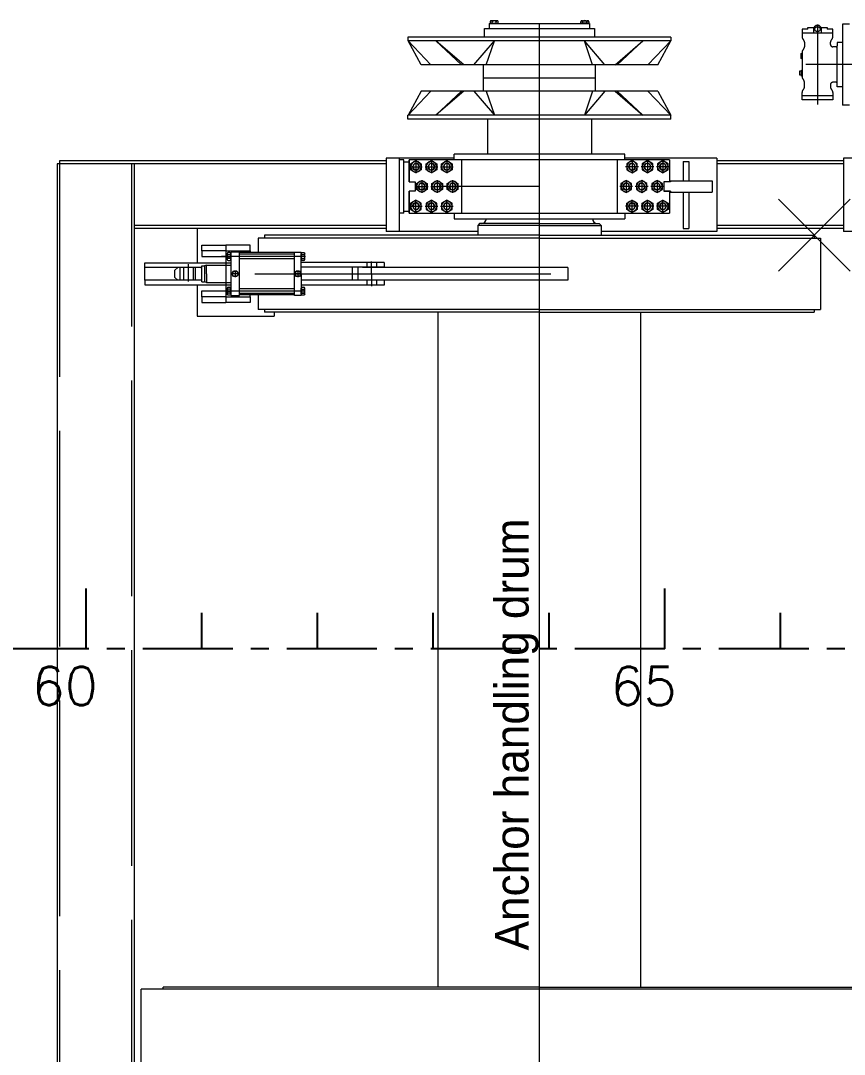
# Model space of a CAD drawing. Extents: x 475189 to 476029, y 1007718 to 1008015.
# Drawn here: x 475681.87 to 475704.76, y 1007856.64 to 1007885.38 of the extents above; entities that cross this region are included whole.
import ezdxf
from ezdxf.enums import TextEntityAlignment as Align

# ---------------------------------------------------------------- set-up
doc = ezdxf.new("R2010")
doc.units = 0
doc.header["$LTSCALE"] = 2
doc.header["$MEASUREMENT"] = 0
doc.header["$PDMODE"] = 3
doc.header["$PDSIZE"] = -7
doc.linetypes.add('AM_ISO02W050x2', pattern=[3.75, 3, -0.75])
doc.linetypes.add('CENTER', pattern=[2, 1.25, -0.25, 0.25, -0.25])
doc.layers.get('0').update_dxf_attribs({"linetype": 'CONTINUOUS', "lineweight": 0})
doc.layers.add('Frame', color=243, linetype='CONTINUOUS')
doc.layers.add('R.B', color=6, linetype='CONTINUOUS', lineweight=0)
doc.layers.add('TEXT', color=1, linetype='CONTINUOUS', lineweight=0)
doc.styles.add('ROMANS', font='ROMANS.SHX')
doc.styles.get("Standard").update_dxf_attribs({"font": '', "width": 0.95, "height": 200})
doc.styles.add('XT03_5', font='romans', dxfattribs={"width": 0.6, "height": 87.5})
doc.styles.get('Standard').set_extended_font_data('Gulim')

# ---------------------------------------------------------------- blocks, each defined once
blk = doc.blocks.new('EXISTING')
at = {"color": 8}
for p, q in [((475696.286, 1007850.475), (475696.286, 1007885.295)), ((475682.885, 1007881.395), (475682.885, 1007854.375)), ((475685.03, 1007854.375), (475685.03, 1007881.395)), ((475693.471, 1007858.503), (475693.471, 1007877.267)), ((475699.1, 1007858.503), (475699.1, 1007877.267)), ((475696.286, 1007858.503), (475685.832, 1007858.503)), ((475685.832, 1007858.45), (475685.832, 1007858.503)), ((475696.286, 1007858.503), (475706.74, 1007858.503)), ((475709.314, 1007858.45), (475685.215, 1007858.45)), ((475685.215, 1007856.252), (475685.215, 1007858.45))]:
    blk.add_line(p, q, dxfattribs=at)
at = {"color": 8, "linetype": 'AM_ISO02W050x2'}
for p, q in [((475682.952, 1007881.475), (475682.952, 1007854.295)), ((475684.963, 1007854.375), (475684.963, 1007881.395))]:
    blk.add_line(p, q, dxfattribs=at)
at = {"color": 8}
blk.add_text('Anchor handling drum', height=0.93818, rotation=90, dxfattribs=at).set_placement((475695.985, 1007859.527))
at = {"color": 8, "linetype": 'ByBlock', "style": 'ROMANS'}
for tag, height, width, p in [('DIRECTION', 0.536, 0.85, (475672.394, 1007828.239)), ('DN', 1.072, 0.708333, (475752.552, 1007802.238))]:
    blk.add_attdef(tag, text='', height=height, dxfattribs=dict(at, width=width)).set_placement(p, align=Align.MIDDLE_RIGHT)
at = {"color": 8, "style": 'XT03_5', "text_generation_flag": 4, "width": 0.6, "flags": 9}
for p, rotation in [((475706.595, 1007775.576), 270), ((475708.817, 1007766.103), 90)]:
    blk.add_attdef('KEYWORD', p, '', height=0.0375, rotation=rotation, dxfattribs=at)
at = {"color": 8, "style": 'XT03_5', "width": 0.6, "flags": 9}
for p, rotation in [((475708.817, 1007775.576), 270), ((475706.595, 1007766.103), 90)]:
    blk.add_attdef('KEYWORD', p, '', height=0.0375, rotation=rotation, dxfattribs=at)
at = {"layer": 'TEXT', "color": 8, "style": 'ROMANS', "width": 0.85, "flags": 8}
blk.add_attdef('WTD', text='', height=1.072, rotation=180, dxfattribs=at).set_placement((475705.173, 1007794.2), align=Align.MIDDLE_CENTER)
blk.add_attdef('WTD', text='', height=1.072, dxfattribs=at).set_placement((475731.4, 1007752.462), align=Align.MIDDLE_CENTER)

msp = doc.modelspace()

# ---------------------------------------------------------------- linework, layer by layer
at = {"color": 8}
for p, q in [((475694.892, 1007885.295), (475697.679, 1007885.295)), ((475694.892, 1007885.295), (475694.892, 1007885.161)), ((475697.434, 1007885.303), (475697.434, 1007885.347)), ((475697.49, 1007885.303), (475697.434, 1007885.303)), ((475697.456, 1007885.295), (475697.456, 1007885.303)), ((475697.635, 1007885.295), (475697.456, 1007885.295)), ((475697.462, 1007885.375), (475697.629, 1007885.375)), ((475697.49, 1007885.303), (475697.49, 1007885.347)), ((475697.601, 1007885.303), (475697.49, 1007885.303)), ((475697.601, 1007885.303), (475697.601, 1007885.347)), ((475697.657, 1007885.303), (475697.601, 1007885.303)), ((475697.635, 1007885.303), (475697.635, 1007885.295)), ((475697.657, 1007885.347), (475697.657, 1007885.303)), ((475697.679, 1007885.295), (475697.679, 1007885.161)), ((475694.758, 1007885.161), (475697.813, 1007885.161)), ((475694.758, 1007884.92), (475694.758, 1007885.161)), ((475697.813, 1007885.161), (475697.813, 1007884.92)), ((475699.939, 1007884.92), (475692.632, 1007884.92)), ((475692.632, 1007884.92), (475692.632, 1007884.812)), ((475699.939, 1007884.812), (475692.632, 1007884.812)), ((475692.998, 1007884.148), (475692.634, 1007884.812)), ((475693.27, 1007884.148), (475692.634, 1007884.812)), ((475694.184, 1007884.148), (475693.409, 1007884.812)), ((475694.123, 1007884.148), (475693.409, 1007884.812)), ((475694.464, 1007884.148), (475695.033, 1007884.812)), ((475694.807, 1007884.148), (475695.033, 1007884.812)), ((475698.107, 1007884.148), (475697.538, 1007884.812)), ((475697.764, 1007884.148), (475697.538, 1007884.812)), ((475698.387, 1007884.148), (475699.163, 1007884.812)), ((475698.448, 1007884.148), (475699.163, 1007884.812)), ((475699.301, 1007884.148), (475699.937, 1007884.812)), ((475699.574, 1007884.148), (475699.937, 1007884.812)), ((475699.939, 1007884.92), (475699.939, 1007884.812)), ((475699.574, 1007884.148), (475692.998, 1007884.148)), ((475694.731, 1007883.413), (475694.731, 1007884.148)), ((475697.84, 1007883.413), (475697.84, 1007884.148)), ((475697.84, 1007883.78), (475694.731, 1007883.78)), ((475693.27, 1007883.413), (475692.634, 1007882.748)), ((475692.998, 1007883.413), (475692.634, 1007882.748)), ((475699.574, 1007883.413), (475692.998, 1007883.413)), ((475694.184, 1007883.413), (475693.409, 1007882.748)), ((475694.123, 1007883.413), (475693.409, 1007882.748)), ((475694.464, 1007883.413), (475695.033, 1007882.748)), ((475694.807, 1007883.413), (475695.033, 1007882.748)), ((475698.107, 1007883.413), (475697.538, 1007882.748)), ((475697.764, 1007883.413), (475697.538, 1007882.748)), ((475698.387, 1007883.413), (475699.163, 1007882.748)), ((475698.448, 1007883.413), (475699.163, 1007882.748)), ((475699.301, 1007883.413), (475699.937, 1007882.748)), ((475699.574, 1007883.413), (475699.937, 1007882.748)), ((475699.939, 1007882.748), (475692.632, 1007882.748)), ((475692.632, 1007882.641), (475692.632, 1007882.748)), ((475699.939, 1007882.641), (475692.632, 1007882.641)), ((475694.838, 1007882.641), (475694.838, 1007881.66)), ((475697.733, 1007882.641), (475697.733, 1007881.66)), ((475699.939, 1007882.641), (475699.939, 1007882.748)), ((475692.026, 1007881.556), (475692.026, 1007879.518)), ((475693.913, 1007881.556), (475692.026, 1007881.556)), ((475692.401, 1007879.518), (475692.401, 1007881.556)), ((475692.517, 1007881.502), (475692.401, 1007881.502)), ((475692.517, 1007881.502), (475692.517, 1007881.502)), ((475692.517, 1007880.028), (475692.517, 1007881.502)), ((475699.904, 1007881.502), (475692.667, 1007881.502)), ((475692.667, 1007880.899), (475692.667, 1007881.502)), ((475692.667, 1007881.502), (475692.667, 1007880.899)), ((475692.707, 1007881.399), (475692.855, 1007881.484)), ((475692.855, 1007881.491), (475692.855, 1007881.137)), ((475692.855, 1007881.484), (475693.002, 1007881.399)), ((475693.136, 1007881.399), (475693.283, 1007881.484)), ((475693.283, 1007881.491), (475693.283, 1007881.137)), ((475693.283, 1007881.484), (475693.431, 1007881.399)), ((475693.565, 1007881.399), (475693.712, 1007881.484)), ((475693.712, 1007881.491), (475693.712, 1007881.137)), ((475693.712, 1007881.484), (475693.86, 1007881.399)), ((475698.658, 1007881.66), (475693.913, 1007881.66)), ((475693.913, 1007881.502), (475693.913, 1007881.66)), ((475694.121, 1007881.502), (475694.121, 1007880.028)), ((475698.45, 1007881.502), (475698.45, 1007880.028)), ((475698.658, 1007881.502), (475698.658, 1007881.66)), ((475701.22, 1007881.556), (475698.658, 1007881.556)), ((475699.904, 1007881.502), (475699.904, 1007880.899)), ((475701.22, 1007881.556), (475701.22, 1007879.518)), ((475692.026, 1007881.395), (475682.885, 1007881.395)), ((475692.026, 1007881.475), (475682.952, 1007881.475)), ((475692.517, 1007881.448), (475692.667, 1007881.448)), ((475692.678, 1007881.314), (475693.031, 1007881.314)), ((475692.707, 1007881.229), (475692.707, 1007881.399)), ((475692.855, 1007881.144), (475692.707, 1007881.229)), ((475693.002, 1007881.229), (475692.855, 1007881.144)), ((475693.002, 1007881.399), (475693.002, 1007881.229)), ((475693.107, 1007881.314), (475693.46, 1007881.314)), ((475693.136, 1007881.229), (475693.136, 1007881.399)), ((475693.283, 1007881.144), (475693.136, 1007881.229)), ((475693.431, 1007881.229), (475693.283, 1007881.144)), ((475693.431, 1007881.399), (475693.431, 1007881.229)), ((475693.535, 1007881.314), (475693.889, 1007881.314)), ((475693.565, 1007881.229), (475693.565, 1007881.399)), ((475693.712, 1007881.144), (475693.565, 1007881.229)), ((475693.86, 1007881.229), (475693.712, 1007881.144)), ((475693.86, 1007881.399), (475693.86, 1007881.229)), ((475700.28, 1007881.462), (475700.28, 1007880.926)), ((475700.28, 1007881.462), (475700.44, 1007881.462)), ((475700.44, 1007881.462), (475700.44, 1007880.926)), ((475704.731, 1007881.475), (475701.22, 1007881.475)), ((475704.731, 1007881.395), (475701.22, 1007881.395)), ((475692.868, 1007880.85), (475693.015, 1007880.935)), ((475693.015, 1007880.942), (475693.015, 1007880.588)), ((475693.015, 1007880.935), (475693.163, 1007880.85)), ((475693.297, 1007880.85), (475693.444, 1007880.935)), ((475693.444, 1007880.942), (475693.444, 1007880.588)), ((475693.444, 1007880.935), (475693.592, 1007880.85)), ((475693.726, 1007880.85), (475693.873, 1007880.935)), ((475693.873, 1007880.942), (475693.873, 1007880.588)), ((475693.873, 1007880.935), (475694.021, 1007880.85)), ((475699.931, 1007880.926), (475701.084, 1007880.926)), ((475699.931, 1007880.926), (475699.931, 1007880.899)), ((475701.084, 1007880.926), (475701.084, 1007880.604)), ((475692.667, 1007880.899), (475692.828, 1007880.899)), ((475692.667, 1007880.028), (475692.667, 1007880.631)), ((475692.667, 1007880.631), (475692.667, 1007880.028)), ((475692.828, 1007880.631), (475692.667, 1007880.631)), ((475692.828, 1007880.899), (475692.828, 1007880.631)), ((475692.838, 1007880.765), (475693.192, 1007880.765)), ((475692.868, 1007880.68), (475692.868, 1007880.85)), ((475693.015, 1007880.595), (475692.868, 1007880.68)), ((475693.163, 1007880.68), (475693.015, 1007880.595)), ((475693.163, 1007880.85), (475693.163, 1007880.68)), ((475693.267, 1007880.765), (475693.621, 1007880.765)), ((475693.297, 1007880.68), (475693.297, 1007880.85)), ((475693.444, 1007880.595), (475693.297, 1007880.68)), ((475693.592, 1007880.68), (475693.444, 1007880.595)), ((475696.286, 1007880.765), (475693.474, 1007880.765)), ((475693.592, 1007880.85), (475693.592, 1007880.68)), ((475693.696, 1007880.765), (475694.05, 1007880.765)), ((475693.726, 1007880.68), (475693.726, 1007880.85)), ((475693.873, 1007880.595), (475693.726, 1007880.68)), ((475694.021, 1007880.68), (475693.873, 1007880.595)), ((475694.021, 1007880.85), (475694.021, 1007880.68)), ((475699.743, 1007880.899), (475699.743, 1007880.631)), ((475699.931, 1007880.899), (475699.743, 1007880.899)), ((475699.904, 1007880.899), (475699.743, 1007880.899)), ((475699.743, 1007880.899), (475699.743, 1007880.631)), ((475699.931, 1007880.631), (475699.743, 1007880.631)), ((475699.743, 1007880.631), (475699.904, 1007880.631)), ((475699.904, 1007880.631), (475699.904, 1007880.028)), ((475699.931, 1007880.631), (475699.931, 1007880.604)), ((475698.711, 1007880.3), (475698.859, 1007880.385)), ((475698.859, 1007880.038), (475698.859, 1007880.392)), ((475698.859, 1007880.385), (475699.006, 1007880.3)), ((475699.14, 1007880.3), (475699.288, 1007880.385)), ((475699.288, 1007880.038), (475699.288, 1007880.392)), ((475699.288, 1007880.385), (475699.435, 1007880.3)), ((475699.569, 1007880.3), (475699.717, 1007880.385)), ((475699.717, 1007880.038), (475699.717, 1007880.392)), ((475699.717, 1007880.385), (475699.864, 1007880.3)), ((475699.931, 1007880.604), (475701.084, 1007880.604)), ((475700.28, 1007880.604), (475700.28, 1007879.599)), ((475700.44, 1007880.604), (475700.44, 1007879.599)), ((475692.517, 1007880.081), (475692.667, 1007880.081)), ((475699.036, 1007880.215), (475698.682, 1007880.215)), ((475698.711, 1007880.13), (475698.711, 1007880.3)), ((475698.859, 1007880.045), (475698.711, 1007880.13)), ((475699.006, 1007880.13), (475698.859, 1007880.045)), ((475699.006, 1007880.3), (475699.006, 1007880.13)), ((475699.465, 1007880.215), (475699.111, 1007880.215)), ((475699.14, 1007880.13), (475699.14, 1007880.3)), ((475699.288, 1007880.045), (475699.14, 1007880.13)), ((475699.435, 1007880.13), (475699.288, 1007880.045)), ((475699.435, 1007880.3), (475699.435, 1007880.13)), ((475699.894, 1007880.215), (475699.54, 1007880.215)), ((475699.569, 1007880.13), (475699.569, 1007880.3)), ((475699.717, 1007880.045), (475699.569, 1007880.13)), ((475699.864, 1007880.13), (475699.717, 1007880.045)), ((475699.864, 1007880.3), (475699.864, 1007880.13)), ((475692.517, 1007880.028), (475692.401, 1007880.028)), ((475692.667, 1007880.028), (475699.904, 1007880.028)), ((475693.913, 1007880.028), (475693.913, 1007879.869)), ((475693.913, 1007879.869), (475698.658, 1007879.869)), ((475698.658, 1007880.028), (475698.658, 1007879.869)), ((475692.026, 1007879.679), (475685.03, 1007879.679)), ((475692.026, 1007879.599), (475685.03, 1007879.599)), ((475686.77, 1007879.599), (475686.77, 1007878.647)), ((475694.57, 1007879.518), (475692.026, 1007879.518)), ((475694.624, 1007879.735), (475694.57, 1007879.682)), ((475694.57, 1007879.682), (475694.57, 1007879.411)), ((475696.286, 1007879.682), (475694.57, 1007879.682)), ((475696.286, 1007879.735), (475694.624, 1007879.735)), ((475696.286, 1007879.735), (475697.947, 1007879.735)), ((475696.286, 1007879.682), (475698.001, 1007879.682)), ((475697.947, 1007879.735), (475698.001, 1007879.682)), ((475698.001, 1007879.682), (475698.001, 1007879.411)), ((475701.22, 1007879.518), (475698.001, 1007879.518)), ((475700.28, 1007879.599), (475700.44, 1007879.599)), ((475704.731, 1007879.679), (475701.22, 1007879.679)), ((475704.731, 1007879.599), (475701.22, 1007879.599)), ((475696.286, 1007879.331), (475688.471, 1007879.331)), ((475688.471, 1007879.331), (475688.471, 1007878.929)), ((475696.286, 1007879.411), (475688.646, 1007879.411)), ((475688.646, 1007879.411), (475688.646, 1007879.331)), ((475688.646, 1007879.411), (475688.646, 1007879.331)), ((475696.286, 1007879.411), (475703.925, 1007879.411)), ((475696.286, 1007879.331), (475704.1, 1007879.331)), ((475686.904, 1007879.138), (475687.574, 1007879.138)), ((475686.904, 1007878.977), (475686.904, 1007879.138)), ((475686.904, 1007878.977), (475686.904, 1007878.816)), ((475687.574, 1007878.977), (475686.904, 1007878.977)), ((475688.244, 1007879.138), (475687.574, 1007879.138)), ((475687.574, 1007879.138), (475687.574, 1007877.54)), ((475687.574, 1007878.977), (475688.244, 1007878.977)), ((475687.709, 1007878.939), (475687.709, 1007877.738)), ((475687.95, 1007878.939), (475687.709, 1007878.939)), ((475687.95, 1007877.738), (475687.95, 1007878.939)), ((475689.478, 1007878.929), (475687.95, 1007878.929)), ((475688.244, 1007878.977), (475688.244, 1007879.138)), ((475688.244, 1007878.977), (475688.244, 1007878.929)), ((475688.244, 1007878.977), (475688.244, 1007878.977)), ((475689.478, 1007878.939), (475689.665, 1007878.939)), ((475689.478, 1007877.738), (475689.478, 1007878.939)), ((475689.665, 1007878.939), (475689.665, 1007878.762)), ((475685.322, 1007878.647), (475687.709, 1007878.647)), ((475685.322, 1007878.165), (475685.322, 1007878.647)), ((475686.904, 1007878.816), (475687.607, 1007878.816)), ((475689.707, 1007878.821), (475687.449, 1007878.821)), ((475687.681, 1007878.766), (475687.635, 1007878.766)), ((475687.635, 1007878.71), (475687.681, 1007878.71)), ((475687.709, 1007878.741), (475687.708, 1007878.741)), ((475687.709, 1007878.741), (475687.709, 1007878.762)), ((475689.478, 1007878.886), (475687.95, 1007878.886)), ((475689.478, 1007878.757), (475687.95, 1007878.757)), ((475689.665, 1007878.741), (475689.665, 1007878.762)), ((475689.665, 1007878.741), (475689.666, 1007878.741)), ((475689.665, 1007878.339), (475689.665, 1007878.741)), ((475691.971, 1007878.655), (475689.665, 1007878.655)), ((475689.693, 1007878.766), (475689.739, 1007878.766)), ((475689.739, 1007878.71), (475689.693, 1007878.71)), ((475691.487, 1007878.655), (475691.487, 1007878.521)), ((475691.622, 1007878.339), (475691.622, 1007878.682)), ((475691.758, 1007878.655), (475691.758, 1007878.521)), ((475691.971, 1007878.655), (475691.971, 1007878.521)), ((475686.234, 1007878.513), (475685.322, 1007878.513)), ((475686.154, 1007878.443), (475686.234, 1007878.513)), ((475686.154, 1007878.234), (475686.154, 1007878.443)), ((475686.872, 1007878.513), (475686.234, 1007878.513)), ((475686.288, 1007878.513), (475686.288, 1007878.165)), ((475686.394, 1007878.513), (475686.394, 1007878.165)), ((475686.529, 1007878.124), (475686.529, 1007878.603)), ((475686.665, 1007878.513), (475686.665, 1007878.165)), ((475686.717, 1007878.513), (475686.717, 1007878.165)), ((475686.904, 1007878.564), (475686.978, 1007878.564)), ((475686.904, 1007878.114), (475686.904, 1007878.564)), ((475687.038, 1007878.58), (475686.978, 1007878.564)), ((475686.978, 1007878.564), (475686.978, 1007878.114)), ((475687.038, 1007878.58), (475687.709, 1007878.58)), ((475687.038, 1007878.339), (475687.038, 1007878.58)), ((475687.038, 1007878.339), (475687.038, 1007878.098)), ((475688.378, 1007878.339), (475696.607, 1007878.339)), ((475691.971, 1007878.521), (475689.665, 1007878.521)), ((475689.665, 1007878.339), (475689.665, 1007877.915)), ((475691.086, 1007878.521), (475691.086, 1007878.157)), ((475691.236, 1007878.513), (475691.236, 1007878.165)), ((475697.079, 1007878.513), (475691.37, 1007878.513)), ((475691.622, 1007878.339), (475691.622, 1007877.996)), ((475691.756, 1007878.339), (475691.89, 1007878.339)), ((475697.079, 1007878.513), (475697.079, 1007878.165)), ((475686.234, 1007878.165), (475685.322, 1007878.165)), ((475685.322, 1007878.165), (475685.322, 1007878.031)), ((475686.154, 1007878.234), (475686.234, 1007878.165)), ((475686.872, 1007878.165), (475686.234, 1007878.165)), ((475686.904, 1007878.114), (475686.978, 1007878.114)), ((475687.038, 1007878.098), (475686.978, 1007878.114)), ((475687.038, 1007878.098), (475687.709, 1007878.098)), ((475691.971, 1007878.157), (475689.665, 1007878.157)), ((475697.079, 1007878.165), (475691.37, 1007878.165)), ((475691.487, 1007878.157), (475691.487, 1007878.023)), ((475691.758, 1007878.157), (475691.758, 1007878.023)), ((475691.971, 1007878.157), (475691.971, 1007878.023)), ((475685.322, 1007878.031), (475687.709, 1007878.031)), ((475686.77, 1007878.031), (475686.77, 1007877.159)), ((475686.904, 1007877.701), (475686.904, 1007877.862)), ((475686.904, 1007877.862), (475687.607, 1007877.862)), ((475689.707, 1007877.856), (475687.449, 1007877.856)), ((475687.635, 1007877.968), (475687.681, 1007877.968)), ((475687.681, 1007877.912), (475687.635, 1007877.912)), ((475687.709, 1007877.937), (475687.708, 1007877.937)), ((475687.709, 1007877.937), (475687.709, 1007877.915)), ((475689.478, 1007877.921), (475687.95, 1007877.921)), ((475689.478, 1007877.792), (475687.95, 1007877.792)), ((475689.478, 1007877.749), (475687.95, 1007877.749)), ((475688.244, 1007877.701), (475688.244, 1007877.749)), ((475688.471, 1007877.749), (475688.471, 1007877.347)), ((475691.971, 1007878.023), (475689.665, 1007878.023)), ((475689.665, 1007877.915), (475689.665, 1007877.738)), ((475689.693, 1007877.968), (475689.739, 1007877.968)), ((475689.693, 1007877.912), (475689.739, 1007877.912)), ((475686.904, 1007877.701), (475686.904, 1007877.54)), ((475687.574, 1007877.701), (475686.904, 1007877.701)), ((475686.904, 1007877.54), (475687.574, 1007877.54)), ((475687.574, 1007877.701), (475688.244, 1007877.701)), ((475688.244, 1007877.54), (475687.574, 1007877.54)), ((475687.709, 1007877.738), (475687.95, 1007877.738)), ((475688.244, 1007877.701), (475688.244, 1007877.54)), ((475689.665, 1007877.738), (475689.478, 1007877.738)), ((475696.286, 1007877.347), (475688.471, 1007877.347)), ((475688.646, 1007877.347), (475688.646, 1007877.267)), ((475688.646, 1007877.347), (475688.646, 1007877.267)), ((475696.286, 1007877.267), (475688.646, 1007877.267)), ((475688.914, 1007877.267), (475688.914, 1007877.159)), ((475696.286, 1007877.347), (475704.1, 1007877.347)), ((475696.286, 1007877.267), (475703.925, 1007877.267)), ((475686.77, 1007877.159), (475688.914, 1007877.159))]:
    msp.add_line(p, q, dxfattribs=at)
at = {"color": 8, "linetype": 'AM_ISO02W050x2'}
for p, q in [((475704.012, 1007885.273), (475704.012, 1007883.043)), ((475704.902, 1007885.281), (475704.709, 1007885.281)), ((475704.709, 1007885.281), (475704.709, 1007883.03)), ((475703.583, 1007885.139), (475703.583, 1007885.027)), ((475703.74, 1007885.139), (475703.583, 1007885.139)), ((475704.44, 1007885.027), (475703.583, 1007885.027)), ((475703.583, 1007885.027), (475703.583, 1007884.93)), ((475703.74, 1007885.139), (475703.744, 1007885.188)), ((475703.744, 1007885.188), (475703.916, 1007885.188)), ((475703.904, 1007885.188), (475703.904, 1007885.027)), ((475704.107, 1007885.188), (475704.279, 1007885.188)), ((475704.119, 1007885.188), (475704.119, 1007885.027)), ((475704.279, 1007885.188), (475704.283, 1007885.139)), ((475704.44, 1007885.139), (475704.283, 1007885.139)), ((475704.44, 1007885.027), (475704.44, 1007885.139)), ((475704.44, 1007884.93), (475704.44, 1007885.027)), ((475703.65, 1007884.776), (475703.65, 1007884.649)), ((475704.373, 1007884.713), (475704.373, 1007884.776)), ((475704.532, 1007884.649), (475704.438, 1007884.649)), ((475704.558, 1007884.772), (475704.558, 1007884.676)), ((475704.709, 1007884.772), (475704.558, 1007884.772)), ((475704.558, 1007883.636), (475704.558, 1007884.676)), ((475703.561, 1007884.46), (475703.583, 1007884.481)), ((475703.561, 1007884.326), (475703.561, 1007884.46)), ((475703.583, 1007884.493), (475703.583, 1007883.818)), ((475703.583, 1007884.304), (475703.561, 1007884.326)), ((475713.47, 1007884.156), (475703.692, 1007884.156)), ((475703.518, 1007883.98), (475703.561, 1007883.98)), ((475703.518, 1007883.857), (475703.518, 1007883.98)), ((475703.561, 1007883.857), (475703.518, 1007883.857)), ((475703.583, 1007884.007), (475703.561, 1007883.985)), ((475703.561, 1007883.985), (475703.561, 1007883.851)), ((475703.561, 1007883.851), (475703.583, 1007883.83)), ((475703.65, 1007883.535), (475703.65, 1007883.662)), ((475704.373, 1007883.598), (475704.373, 1007883.535)), ((475704.532, 1007883.662), (475704.438, 1007883.662)), ((475704.558, 1007883.539), (475704.558, 1007883.636)), ((475704.709, 1007883.539), (475704.558, 1007883.539)), ((475703.583, 1007883.284), (475703.583, 1007883.381)), ((475704.44, 1007883.284), (475703.583, 1007883.284)), ((475703.583, 1007883.177), (475703.583, 1007883.284)), ((475704.44, 1007883.381), (475704.44, 1007883.284)), ((475704.44, 1007883.284), (475704.44, 1007883.177)), ((475704.44, 1007883.177), (475703.583, 1007883.177)), ((475704.902, 1007883.03), (475704.709, 1007883.03)), ((475706.928, 1007881.556), (475704.731, 1007881.556)), ((475704.731, 1007881.556), (475704.731, 1007879.518)), ((475709.664, 1007879.518), (475704.731, 1007879.518)), ((475703.925, 1007879.411), (475703.925, 1007879.331)), ((475703.925, 1007879.411), (475703.925, 1007879.331)), ((475704.1, 1007879.331), (475704.1, 1007877.347)), ((475703.925, 1007877.347), (475703.925, 1007877.267)), ((475703.925, 1007877.347), (475703.925, 1007877.267))]:
    msp.add_line(p, q, dxfattribs=at)
at = {"color": 8}
for points in [[(475694.914, 1007885.347), (475694.914, 1007885.303), (475694.97, 1007885.303), (475694.97, 1007885.347, 1), (475694.914, 1007885.347)], [(475694.97, 1007885.303), (475695.081, 1007885.303), (475695.081, 1007885.347, 0.5), (475694.97, 1007885.347)], [(475695.081, 1007885.303), (475695.137, 1007885.303), (475695.137, 1007885.347, 1), (475695.081, 1007885.347)], [(475698.892, 1007881.405, 3.73205), (475698.954, 1007881.331)], [(475699.321, 1007881.405, 3.73205), (475699.383, 1007881.331)], [(475699.75, 1007881.405, 3.73205), (475699.812, 1007881.331)], [(475698.731, 1007880.855, 3.73205), (475698.793, 1007880.782)], [(475699.16, 1007880.855, 3.73205), (475699.222, 1007880.782)], [(475699.589, 1007880.855, 3.73205), (475699.651, 1007880.782)], [(475692.822, 1007880.125, 3.73205), (475692.76, 1007880.198)], [(475693.25, 1007880.125, 3.73205), (475693.188, 1007880.198)], [(475693.679, 1007880.125, 3.73205), (475693.617, 1007880.198)], [(475687.681, 1007878.877, 1), (475687.681, 1007878.933), (475687.635, 1007878.933, 1), (475687.635, 1007878.877)], [(475689.693, 1007878.877, -1), (475689.693, 1007878.933), (475689.739, 1007878.933, -1), (475689.739, 1007878.877)], [(475687.681, 1007878.766, 0.5), (475687.681, 1007878.877), (475687.635, 1007878.877, 0.5), (475687.635, 1007878.766)], [(475689.693, 1007878.766, -0.5), (475689.693, 1007878.877), (475689.739, 1007878.877, -0.5), (475689.739, 1007878.766)], [(475687.681, 1007877.912, -0.5), (475687.681, 1007877.801), (475687.635, 1007877.801, -0.5), (475687.635, 1007877.912)], [(475687.681, 1007877.801, -1), (475687.681, 1007877.745), (475687.635, 1007877.745, -1), (475687.635, 1007877.801)]]:
    msp.add_lwpolyline(points, format="xyb", dxfattribs=at)
for points in [[(475694.937, 1007885.303), (475694.937, 1007885.295), (475695.115, 1007885.295), (475695.115, 1007885.303)], [(475695.109, 1007885.375), (475694.942, 1007885.375)], [(475698.859, 1007881.491), (475698.859, 1007881.137)], [(475699.288, 1007881.491), (475699.288, 1007881.137)], [(475699.717, 1007881.491), (475699.717, 1007881.137)], [(475699.036, 1007881.314), (475698.682, 1007881.314)], [(475699.465, 1007881.314), (475699.111, 1007881.314)], [(475699.894, 1007881.314), (475699.54, 1007881.314)], [(475698.698, 1007880.942), (475698.698, 1007880.588)], [(475699.127, 1007880.942), (475699.127, 1007880.588)], [(475699.556, 1007880.942), (475699.556, 1007880.588)], [(475698.875, 1007880.765), (475698.521, 1007880.765)], [(475699.304, 1007880.765), (475698.95, 1007880.765)], [(475699.733, 1007880.765), (475699.379, 1007880.765)], [(475692.855, 1007880.038), (475692.855, 1007880.392)], [(475693.283, 1007880.038), (475693.283, 1007880.392)], [(475693.712, 1007880.038), (475693.712, 1007880.392)], [(475692.678, 1007880.215), (475693.031, 1007880.215)], [(475693.107, 1007880.215), (475693.46, 1007880.215)], [(475693.535, 1007880.215), (475693.889, 1007880.215)], [(475687.607, 1007878.738), (475687.607, 1007878.905)], [(475687.709, 1007878.738), (475687.709, 1007878.905)], [(475689.665, 1007878.738), (475689.665, 1007878.905)], [(475689.767, 1007878.738), (475689.767, 1007878.905)], [(475687.597, 1007878.821), (475687.719, 1007878.821)], [(475689.777, 1007878.821), (475689.655, 1007878.821)], [(475687.922, 1007878.339), (475687.737, 1007878.339)], [(475687.829, 1007878.432), (475687.829, 1007878.246)], [(475689.664, 1007878.339), (475689.479, 1007878.339)], [(475689.572, 1007878.432), (475689.572, 1007878.246)], [(475687.597, 1007877.856), (475687.719, 1007877.856)], [(475687.607, 1007877.94), (475687.607, 1007877.773)], [(475687.709, 1007877.94), (475687.709, 1007877.773)], [(475689.777, 1007877.856), (475689.655, 1007877.856)], [(475689.665, 1007877.773), (475689.665, 1007877.94)], [(475689.767, 1007877.773), (475689.767, 1007877.94)]]:
    msp.add_lwpolyline(points, dxfattribs=at)
for points in [[(475699.006, 1007881.399), (475698.859, 1007881.484), (475698.711, 1007881.399), (475698.711, 1007881.229), (475698.859, 1007881.144), (475699.006, 1007881.229)], [(475699.435, 1007881.399), (475699.288, 1007881.484), (475699.14, 1007881.399), (475699.14, 1007881.229), (475699.288, 1007881.144), (475699.435, 1007881.229)], [(475699.864, 1007881.399), (475699.717, 1007881.484), (475699.569, 1007881.399), (475699.569, 1007881.229), (475699.717, 1007881.144), (475699.864, 1007881.229)], [(475698.845, 1007880.85), (475698.698, 1007880.935), (475698.551, 1007880.85), (475698.551, 1007880.68), (475698.698, 1007880.595), (475698.845, 1007880.68)], [(475699.274, 1007880.85), (475699.127, 1007880.935), (475698.979, 1007880.85), (475698.979, 1007880.68), (475699.127, 1007880.595), (475699.274, 1007880.68)], [(475699.703, 1007880.85), (475699.556, 1007880.935), (475699.408, 1007880.85), (475699.408, 1007880.68), (475699.556, 1007880.595), (475699.703, 1007880.68)], [(475692.707, 1007880.13), (475692.855, 1007880.045), (475693.002, 1007880.13), (475693.002, 1007880.3), (475692.855, 1007880.385), (475692.707, 1007880.3)], [(475693.136, 1007880.13), (475693.283, 1007880.045), (475693.431, 1007880.13), (475693.431, 1007880.3), (475693.283, 1007880.385), (475693.136, 1007880.3)], [(475693.565, 1007880.13), (475693.712, 1007880.045), (475693.86, 1007880.13), (475693.86, 1007880.3), (475693.712, 1007880.385), (475693.565, 1007880.3)], [(475687.874, 1007878.416), (475687.918, 1007878.339), (475687.874, 1007878.262), (475687.785, 1007878.262), (475687.74, 1007878.339), (475687.785, 1007878.416)], [(475689.616, 1007878.416), (475689.661, 1007878.339), (475689.616, 1007878.262), (475689.527, 1007878.262), (475689.482, 1007878.339), (475689.527, 1007878.416)]]:
    msp.add_lwpolyline(points, close=True, dxfattribs=at)
for points in [[(475699.006, 1007881.314, 1), (475698.711, 1007881.314, 1)], [(475698.946, 1007881.314, 1), (475698.772, 1007881.314, 1)], [(475699.435, 1007881.314, 1), (475699.14, 1007881.314, 1)], [(475699.375, 1007881.314, 1), (475699.201, 1007881.314, 1)], [(475699.864, 1007881.314, 1), (475699.569, 1007881.314, 1)], [(475699.803, 1007881.314, 1), (475699.63, 1007881.314, 1)], [(475698.845, 1007880.765, 1), (475698.551, 1007880.765, 1)], [(475699.274, 1007880.765, 1), (475698.979, 1007880.765, 1)], [(475699.703, 1007880.765, 1), (475699.408, 1007880.765, 1)], [(475698.785, 1007880.765, 1), (475698.611, 1007880.765, 1)], [(475699.214, 1007880.765, 1), (475699.04, 1007880.765, 1)], [(475699.643, 1007880.765, 1), (475699.469, 1007880.765, 1)], [(475692.707, 1007880.215, 1), (475693.002, 1007880.215, 1)], [(475693.136, 1007880.215, 1), (475693.431, 1007880.215, 1)], [(475693.565, 1007880.215, 1), (475693.86, 1007880.215, 1)], [(475692.768, 1007880.215, 1), (475692.941, 1007880.215, 1)], [(475693.197, 1007880.215, 1), (475693.37, 1007880.215, 1)], [(475693.625, 1007880.215, 1), (475693.799, 1007880.215, 1)], [(475687.829, 1007878.416, -1), (475687.829, 1007878.262, -1)], [(475689.572, 1007878.416, -1), (475689.572, 1007878.262, -1)], [(475689.739, 1007877.745), (475689.693, 1007877.745, -1), (475689.693, 1007877.801), (475689.739, 1007877.801, -1)]]:
    msp.add_lwpolyline(points, format="xyb", close=True, dxfattribs=at)
at = {"color": 8, "linetype": 'AM_ISO02W050x2'}
msp.add_circle((475704.012, 1007885.139), 0.0724, dxfattribs=at)
at = {"color": 8}
for centre, radius, start, end in [((475697.462, 1007885.347), 0.0279, 0, 180), ((475697.545, 1007885.306), 0.0696, 36.8699, 143.1301), ((475697.629, 1007885.347), 0.0279, 0, 180), ((475692.855, 1007881.314), 0.147, 360, 180), ((475692.855, 1007881.314), 0.147, 180, 0), ((475692.855, 1007881.314), 0.0965, 170, 110), ((475692.855, 1007881.314), 0.0868, 360, 180), ((475692.855, 1007881.314), 0.0868, 180, 0), ((475693.283, 1007881.314), 0.147, 360, 180), ((475693.283, 1007881.314), 0.147, 180, 0), ((475693.283, 1007881.314), 0.0965, 170, 110), ((475693.283, 1007881.314), 0.0868, 360, 180), ((475693.283, 1007881.314), 0.0868, 180, 0), ((475693.712, 1007881.314), 0.147, 360, 180), ((475693.712, 1007881.314), 0.147, 180, 0), ((475693.712, 1007881.314), 0.0965, 170, 110), ((475693.712, 1007881.314), 0.0868, 360, 180), ((475693.712, 1007881.314), 0.0868, 180, 0), ((475693.015, 1007880.765), 0.147, 360, 180), ((475693.444, 1007880.765), 0.147, 360, 180), ((475693.873, 1007880.765), 0.147, 360, 180), ((475693.015, 1007880.765), 0.147, 180, 0), ((475693.015, 1007880.765), 0.0965, 170, 110), ((475693.015, 1007880.765), 0.0868, 360, 180), ((475693.015, 1007880.765), 0.0868, 180, 0), ((475693.444, 1007880.765), 0.147, 180, 0), ((475693.444, 1007880.765), 0.0965, 170, 110), ((475693.444, 1007880.765), 0.0868, 360, 180), ((475693.444, 1007880.765), 0.0868, 180, 0), ((475693.873, 1007880.765), 0.147, 180, 0), ((475693.873, 1007880.765), 0.0965, 170, 110), ((475693.873, 1007880.765), 0.0868, 360, 180), ((475693.873, 1007880.765), 0.0868, 180, 0), ((475698.859, 1007880.215), 0.147, 360, 180), ((475699.288, 1007880.215), 0.147, 360, 180), ((475699.717, 1007880.215), 0.147, 360, 180), ((475698.859, 1007880.215), 0.147, 180, 0), ((475698.859, 1007880.215), 0.0965, 350, 290), ((475698.859, 1007880.215), 0.0868, 360, 180), ((475698.859, 1007880.215), 0.0868, 180, 0), ((475699.288, 1007880.215), 0.147, 180, 0), ((475699.288, 1007880.215), 0.0965, 350, 290), ((475699.288, 1007880.215), 0.0868, 360, 180), ((475699.288, 1007880.215), 0.0868, 180, 0), ((475699.717, 1007880.215), 0.147, 180, 0), ((475699.717, 1007880.215), 0.0965, 350, 290), ((475699.717, 1007880.215), 0.0868, 360, 180), ((475699.717, 1007880.215), 0.0868, 180, 0), ((475694.677, 1007879.869), 0.134, 270, 0), ((475697.894, 1007879.869), 0.134, 180, 270), ((475687.635, 1007878.738), 0.0279, 90, 270), ((475687.681, 1007878.738), 0.0279, 270, 90), ((475689.693, 1007878.738), 0.0279, 90, 270), ((475689.739, 1007878.738), 0.0279, 270, 90), ((475686.872, 1007878.545), 0.0322, 270, 0), ((475686.872, 1007878.133), 0.0322, 0, 90), ((475687.635, 1007877.94), 0.0279, 90, 270), ((475687.681, 1007877.94), 0.0279, 270, 90), ((475689.693, 1007877.94), 0.0279, 90, 270), ((475689.735, 1007877.856), 0.0696, 126.8699, 233.1301), ((475689.739, 1007877.94), 0.0279, 270, 90), ((475689.698, 1007877.856), 0.0696, 306.8699, 53.1301)]:
    msp.add_arc(centre, radius, start, end, dxfattribs=at)
at = {"color": 8, "linetype": 'AM_ISO02W050x2'}
for centre, radius, start, end in [((475704.012, 1007885.139), 0.107, 26.7437, 153.2563), ((475703.69, 1007884.931), 0.107, 180.2439, 226.0216), ((475704.333, 1007884.931), 0.107, 313.9784, 359.7561), ((475703.543, 1007884.775), 0.107, 0.535, 47.1126), ((475703.543, 1007884.649), 0.107, 315.8443, 0), ((475704.481, 1007884.775), 0.107, 132.8874, 179.465), ((475704.438, 1007884.713), 0.0643, 180, 270), ((475704.532, 1007884.676), 0.0268, 270, 0), ((475703.69, 1007884.493), 0.107, 130.9237, 180), ((475703.69, 1007883.818), 0.107, 180, 229.0763), ((475703.543, 1007883.536), 0.107, 312.8874, 359.465), ((475703.543, 1007883.662), 0.107, 0, 44.1556), ((475704.438, 1007883.598), 0.0643, 90, 180), ((475704.481, 1007883.536), 0.107, 180.535, 227.1126), ((475704.532, 1007883.636), 0.0268, 0, 90), ((475703.69, 1007883.38), 0.107, 133.9784, 179.7561), ((475704.333, 1007883.38), 0.107, 0.2439, 46.0216)]:
    msp.add_arc(centre, radius, start, end, dxfattribs=at)
msp.add_point((475703.925, 1007879.411), dxfattribs=at)
at = {"layer": 'Frame', "color": 8}
for p, q in [((475683.687, 1007867.911), (475683.687, 1007869.585)), ((475699.77, 1007867.911), (475699.77, 1007869.585)), ((475686.904, 1007867.911), (475686.904, 1007868.916)), ((475690.12, 1007867.911), (475690.12, 1007868.916)), ((475693.337, 1007867.911), (475693.337, 1007868.916)), ((475696.554, 1007867.911), (475696.554, 1007868.916)), ((475702.987, 1007867.911), (475702.987, 1007868.916))]:
    msp.add_line(p, q, dxfattribs=at)
at = {"layer": 'Frame', "color": 8, "linetype": 'CENTER'}
msp.add_line((475847.768, 1007867.911), (475660.083, 1007867.911), dxfattribs=at)

# ---------------------------------------------------------------- block references
at = {"layer": 'R.B'}
msp.add_blockref('EXISTING', (0, 0), dxfattribs=at)

# ---------------------------------------------------------------- texts
at = {"layer": 'Frame', "color": 8, "style": 'ROMANS'}
for s, p in [(' 60', (475681.442, 1007866.342)), (' 65', (475697.525, 1007866.342))]:
    msp.add_text(s, height=1.0722, dxfattribs=at).set_placement(p)

doc.saveas('drawing.dxf')
